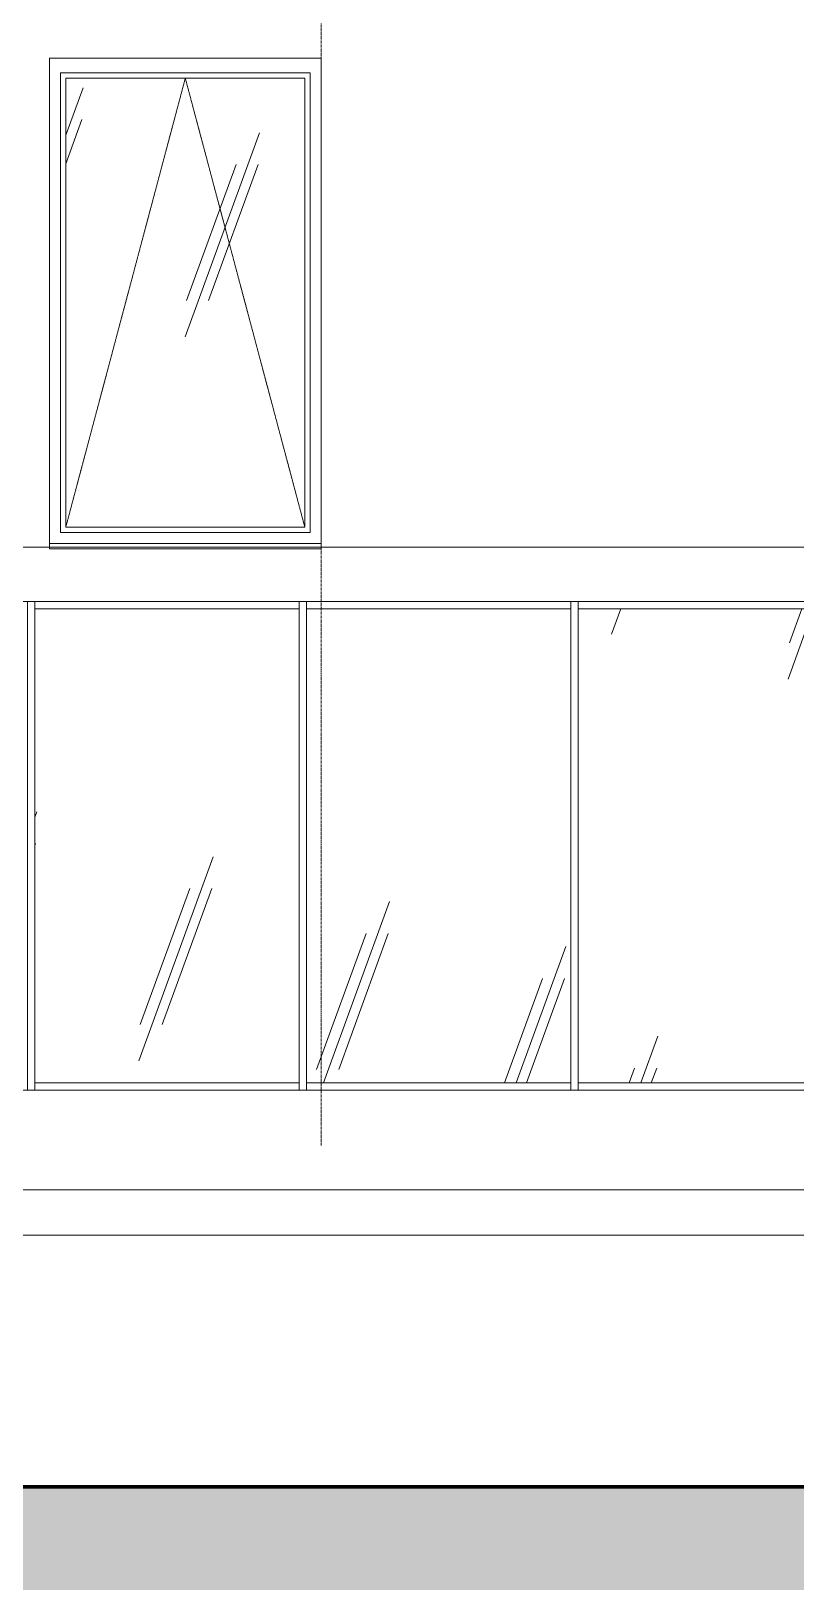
# Model space of a CAD drawing. Header units: millimetres. Extents: x -22400 to 100951, y -3625 to 17206.
# Drawn here: x 2461 to 6683, y -2760 to 5850 of the extents above; entities that cross this region are included whole.
import ezdxf

# ---------------------------------------------------------------- set-up
doc = ezdxf.new("R2010")
doc.units = ezdxf.units.MM
doc.linetypes.add('Dash - Tight', pattern=[4.5, 3, -1.5])
doc.linetypes.add('Grid Line', pattern=[22.225, 12.7, -3.175, 3.175, -3.175])
for name, color, linetype, lineweight in [('A-FLOR-LEVL', 51, 'Continuous', 9), ('A-GLAZ', 151, 'Continuous', 9), ('A-GLAZ-CURT', 52, 'Continuous', 9), ('A-GLAZ-CWMG', 51, 'Continuous', 9), ('A-WALL', 113, 'Continuous', 9), ('C-TOPO', 7, 'Continuous', 9), ('S-GRID', 1, 'Continuous', 9)]:
    doc.layers.add(name, color=color, linetype=linetype, lineweight=lineweight)

# ---------------------------------------------------------------- blocks, each defined once
blk = doc.blocks.new('Single Window - Standard-850328-South')
at = {"layer": 'A-GLAZ'}
h = blk.add_hatch(dxfattribs=at)
h.set_pattern_fill('FP_3', color=256, style=0, pattern_type=2)
h.set_pattern_definition([(70, (-2680.1, 2500), (-973.9, 248.05), [800, -2500]), (70, (-2688.1, 2300), (-973.9, 248.05), [1200, -2100]), (70, (-2558.1, 2500), (-973.9, 248.05), [800, -2500])])
h.paths.add_polyline_path([(-2214.6, 3110), (-2028.1, 3110), (-2028.1, 5590), (-3348.1, 5590), (-3348.1, 3110)], flags=0)
for p, q in [((-3378.1, 5620), (-1998.1, 5620)), ((-3378.1, 3080), (-3378.1, 5620)), ((-1998.1, 5620), (-1998.1, 3080)), ((-3348.1, 5590), (-3348.1, 3110)), ((-3348.1, 5590), (-2028.1, 5590)), ((-2028.1, 3110), (-2028.1, 5590)), ((-3348.1, 3110), (-2028.1, 3110)), ((-1938.1, 3020), (-3438.1, 3020)), ((-1998.1, 3080), (-3378.1, 3080)), ((-3438.1, 3000), (-3438.1, 3006)), ((-3438.1, 2990), (-3438.1, 3000)), ((-3438.1, 3000), (-1938.1, 3000)), ((-3438.1, 2990), (-1938.1, 2990)), ((-1938.1, 3006), (-1938.1, 3000)), ((-1938.1, 3000), (-1938.1, 2990))]:
    blk.add_line(p, q, dxfattribs=at)
at = {"layer": 'A-GLAZ', "linetype": 'Dash - Tight'}
for p, q in [((-3348.1, 3110), (-2688.1, 5590)), ((-2688.1, 5590), (-2028.1, 3110))]:
    blk.add_line(p, q, dxfattribs=at)
blk = doc.blocks.new('System Panel - Glazed-976966-South')
at = {"layer": 'A-GLAZ-CURT'}
h = blk.add_hatch(dxfattribs=at)
h.set_pattern_fill('FP_14', color=256, style=0, pattern_type=2)
h.set_pattern_definition([(70, (-2781.1, 1850), (-973.9, 248.05), [800, -2500]), (70, (-2789.1, 1650), (-973.9, 248.05), [1200, -2100]), (70, (-2659.1, 1850), (-973.9, 248.05), [800, -2500])])
h.paths.add_polyline_path([(-2059.1, 40), (-2059.1, 2660), (-3519.1, 2660), (-3519.1, 40)], flags=0)
blk = doc.blocks.new('System Panel - Glazed-1073254-South')
at = {"layer": 'A-GLAZ-CURT'}
h = blk.add_hatch(dxfattribs=at)
h.set_pattern_fill('FP_13', color=256, style=0, pattern_type=2)
h.set_pattern_definition([(70, (-4220.6, 1850), (-973.9, 248.05), [800, -2500]), (70, (-4228.6, 1650), (-973.9, 248.05), [1200, -2100]), (70, (-4098.6, 1850), (-973.9, 248.05), [800, -2500])])
h.paths.add_polyline_path([(-3559.1, 40), (-3559.1, 2660), (-4898.1, 2660), (-4898.1, 40), (-3692.2, 40)], flags=0)
blk = doc.blocks.new('Rectangular Mullion - 64 x 128 rectangular-976962-South')
at = {"layer": 'A-GLAZ-CWMG'}
for p, q in [((-3559.1, 2700), (-3559.1, 0)), ((-3519.1, 0), (-3519.1, 2700))]:
    blk.add_line(p, q, dxfattribs=at)
blk = doc.blocks.new('Rectangular Mullion - 64 x 128 rectangular-1073252-South')
at = {"layer": 'A-GLAZ-CWMG'}
for p, q in [((5480.9, 2660), (5480.9, 2700)), ((6819.9, 2700), (6819.9, 2660)), ((5480.9, 2660), (6819.9, 2660))]:
    blk.add_line(p, q, dxfattribs=at)
blk = doc.blocks.new('Rectangular Mullion - 64 x 128 rectangular-909207-South')
at = {"layer": 'A-GLAZ-CWMG'}
for p, q in [((8581.9, 2110), (8581.9, 2150)), ((8581.9, 2110), (10041.9, 2110)), ((10041.9, 2150), (10041.9, 2110))]:
    blk.add_line(p, q, dxfattribs=at)
blk = doc.blocks.new('Rectangular Mullion - 64 x 128 rectangular-485517-South')
at = {"layer": 'A-GLAZ-CWMG'}
for p, q in [((8581.9, -550), (8581.9, -510)), ((10041.9, -510), (8581.9, -510)), ((10041.9, -510), (10041.9, -550))]:
    blk.add_line(p, q, dxfattribs=at)
blk = doc.blocks.new('Rectangular Mullion - 64 x 128 rectangular-1073253-South')
at = {"layer": 'A-GLAZ-CWMG'}
for p, q in [((-4898.1, 0), (-4898.1, 40)), ((-3559.1, 40), (-4898.1, 40)), ((-3559.1, 40), (-3559.1, 0))]:
    blk.add_line(p, q, dxfattribs=at)

msp = doc.modelspace()

# ---------------------------------------------------------------- hatches: boundary and pattern name
at = {"layer": 'C-TOPO'}
h = msp.add_hatch(dxfattribs=at)
h.set_pattern_fill('FP_2', color=256, style=0, pattern_type=2)
h.set_pattern_definition([(0, (4603.6, 0), (635, 635), [635, -635]), (0, (4603.6, 238.1), (635, 635), [635, -635]), (0, (4603.6, 476.25), (635, 635), [635, -635]), (90, (4683, 555.6), (-635, 635), [635, -635]), (90, (4921.1, 555.6), (-635, 635), [635, -635]), (90, (5159.2, 555.6), (-635, 635), [635, -635])])
h.paths.add_polyline_path([(25858.1, -2759.7), (25858.1, 434.3), (25371.3, 350), (24900.9, 291), (24898.8, 260.4), (24659.4, 260.7), (23998.2, 177.8), (24002.2, 38.2), (23707, 38.2), (23707, 141.3), (22084.6, -62.2), (20248.6, -285), (16705.1, -828), (16066.4, -920), (13299.3, -1304.8), (11812.4, -1485.2), (7107, -2190), (-19853.1, -2190), (-21165, -2222.9), (-21269.7, -2228.5), (-21422.3, -2245.1), (-21422.3, -2759.7), (25371.3, -2759.7)], flags=0)

# ---------------------------------------------------------------- linework, layer by layer
at = {"layer": 'A-FLOR-LEVL', "linetype": 'Dash - Tight'}
for p, q in [((-22400.1, 3000), (29196.4, 3000)), ((-22400.1, 2700), (25623, 2700)), ((-22400.1, 0), (29196.4, 0)), ((-22400.1, -550), (24166.4, -550)), ((-22400.1, -800), (23652.1, -800))]:
    msp.add_line(p, q, dxfattribs=at)
at = {"layer": 'A-WALL'}
for p, q in [((2561.9, 3006), (2561.9, 5700)), ((2561.9, 5700), (4061.9, 5700)), ((4061.9, 5700), (4061.9, 3006)), ((-6640.1, 2700), (6859.9, 2700)), ((6859.9, 0), (-11348.1, 0))]:
    msp.add_line(p, q, dxfattribs=at)
at = {"layer": 'C-TOPO', "lineweight": 70}
for p, q in [((-1778.5, -2190), (2882, -2190)), ((2882, -2190), (4064.6, -2190)), ((4064.6, -2190), (4364.2, -2190)), ((4364.2, -2190), (5943.3, -2190)), ((5943.3, -2190), (6413.2, -2190)), ((6413.2, -2190), (7107, -2190))]:
    msp.add_line(p, q, dxfattribs=at)
at = {"layer": 'C-TOPO'}
for p, q in [((2882, -2190), (-1778.5, -2190)), ((4064.6, -2190), (2882, -2190)), ((4364.2, -2190), (4064.6, -2190)), ((5943.3, -2190), (4364.2, -2190)), ((5943.3, -2190), (6413.2, -2190)), ((7107, -2190), (6413.2, -2190))]:
    msp.add_line(p, q, dxfattribs=at)
at = {"layer": 'S-GRID', "linetype": 'Grid Line'}
msp.add_line((4061.9, -304.8), (4061.9, 11605.8), dxfattribs=at)

# ---------------------------------------------------------------- block references
at = {"layer": 'A-GLAZ'}
msp.add_blockref('Single Window - Standard-850328-South', (6000, 0), dxfattribs=at)
at = {"layer": 'A-GLAZ-CURT'}
for name, p in [('System Panel - Glazed-976966-South', (6000, 0)), ('System Panel - Glazed-976966-South', (7500, 0)), ('System Panel - Glazed-1073254-South', (10379, 0))]:
    msp.add_blockref(name, p, dxfattribs=at)
at = {"layer": 'A-GLAZ-CWMG'}
for name, p in [('Rectangular Mullion - 64 x 128 rectangular-976962-South', (6000, 0)), ('Rectangular Mullion - 64 x 128 rectangular-909207-South', (-6101, 550)), ('Rectangular Mullion - 64 x 128 rectangular-976962-South', (7500, 0)), ('Rectangular Mullion - 64 x 128 rectangular-909207-South', (-4601, 550)), ('Rectangular Mullion - 64 x 128 rectangular-976962-South', (9000, 0)), ('Rectangular Mullion - 64 x 128 rectangular-1073252-South', (0, 0)), ('Rectangular Mullion - 64 x 128 rectangular-485517-South', (-6101, 550)), ('Rectangular Mullion - 64 x 128 rectangular-485517-South', (-4601, 550)), ('Rectangular Mullion - 64 x 128 rectangular-1073253-South', (10379, 0))]:
    msp.add_blockref(name, p, dxfattribs=at)

doc.saveas('drawing.dxf')
